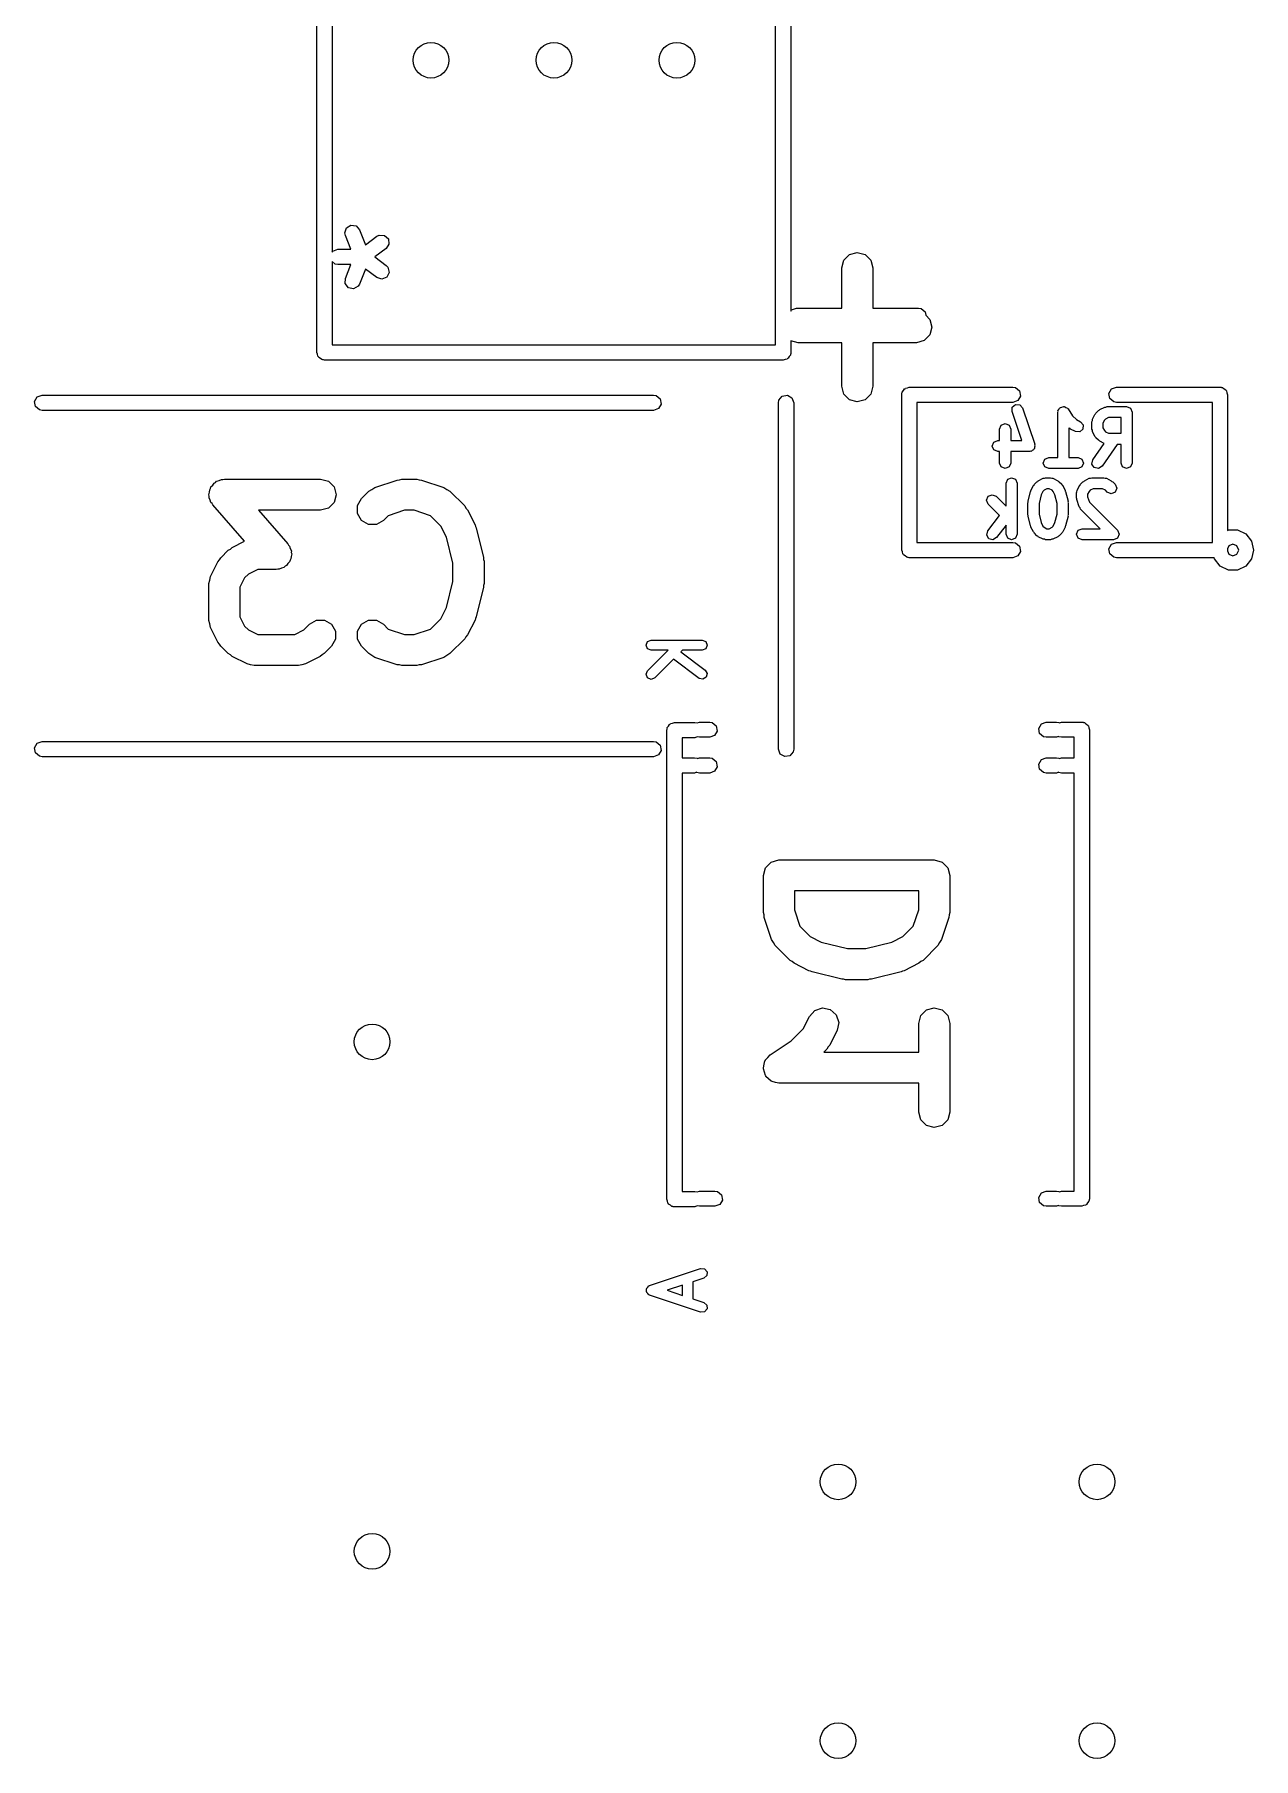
# Model space of a CAD drawing. Extents: x 0.14 to 1.46, y 0.13 to 1.48.
# Drawn here: x 0.54 to 1.01, y 0.133 to 0.799 of the extents above; entities that cross this region are included whole.
import ezdxf

# ---------------------------------------------------------------- set-up
doc = ezdxf.new("R2010")
doc.units = 0
doc.header["$MEASUREMENT"] = 0
doc.layers.add('BLACK', color=7, linetype='CONTINUOUS')

msp = doc.modelspace()

# ---------------------------------------------------------------- linework, layer by layer
at = {"layer": 'BLACK', "linetype": 'CONTINUOUS'}
for p, q in [((0.6487, 0.67634), (0.6487, 1.06217)), ((0.65461, 1.05921), (0.65461, 0.71505)), ((0.82587, 0.67929), (0.82587, 1.05921)), ((0.83177, 1.06217), (0.83177, 0.69236)), ((0.65945, 0.72253), (0.66008, 0.72445)), ((0.65966, 0.72153), (0.65945, 0.72253)), ((0.66178, 0.7162), (0.65966, 0.72153)), ((0.66008, 0.72445), (0.66179, 0.72552)), ((0.66179, 0.72552), (0.66379, 0.72523)), ((0.66379, 0.72523), (0.66514, 0.72372)), ((0.66514, 0.72372), (0.66746, 0.71793)), ((0.66746, 0.71793), (0.67187, 0.72124)), ((0.67187, 0.72124), (0.67279, 0.7217)), ((0.67279, 0.7217), (0.67481, 0.72159)), ((0.67481, 0.72159), (0.67628, 0.72021)), ((0.67628, 0.72021), (0.67652, 0.71821)), ((0.65461, 0.71505), (0.65487, 0.71551)), ((0.65487, 0.71551), (0.65677, 0.7162)), ((0.65677, 0.7162), (0.66178, 0.7162)), ((0.67542, 0.71651), (0.67107, 0.71325)), ((0.67107, 0.71325), (0.67542, 0.70999)), ((0.67652, 0.71821), (0.67542, 0.71651)), ((0.8522, 0.71198), (0.8544, 0.71418)), ((0.8544, 0.71418), (0.8574, 0.71498)), ((0.8574, 0.71498), (0.8604, 0.71418)), ((0.8604, 0.71418), (0.8626, 0.71198)), ((0.65576, 0.71048), (0.65461, 0.71145)), ((0.65461, 0.71145), (0.65461, 0.67929)), ((0.65677, 0.7103), (0.65576, 0.71048)), ((0.66178, 0.7103), (0.65677, 0.7103)), ((0.65966, 0.70497), (0.66178, 0.7103)), ((0.66746, 0.70858), (0.66514, 0.70278)), ((0.67187, 0.70527), (0.66746, 0.70858)), ((0.67542, 0.70999), (0.67612, 0.70924)), ((0.67658, 0.70727), (0.67566, 0.70547)), ((0.67612, 0.70924), (0.67658, 0.70727)), ((0.8514, 0.70898), (0.8522, 0.71198)), ((0.8514, 0.69345), (0.8514, 0.70898)), ((0.8626, 0.71198), (0.8634, 0.70898)), ((0.8634, 0.70898), (0.8634, 0.69345)), ((0.65959, 0.70296), (0.65966, 0.70497)), ((0.66084, 0.70137), (0.65959, 0.70296)), ((0.66282, 0.70096), (0.66084, 0.70137)), ((0.6646, 0.70191), (0.66282, 0.70096)), ((0.66514, 0.70278), (0.6646, 0.70191)), ((0.67381, 0.70468), (0.67187, 0.70527)), ((0.67566, 0.70547), (0.67381, 0.70468)), ((0.83177, 0.69236), (0.832, 0.69276)), ((0.832, 0.69276), (0.8339, 0.69345)), ((0.8339, 0.69345), (0.8514, 0.69345)), ((0.8634, 0.69345), (0.8811, 0.69345)), ((0.8811, 0.69345), (0.88211, 0.69327)), ((0.88211, 0.69327), (0.88366, 0.69198)), ((0.88366, 0.69198), (0.88388, 0.69069)), ((0.88388, 0.69069), (0.88545, 0.68912)), ((0.88545, 0.68912), (0.88626, 0.68612)), ((0.88626, 0.68612), (0.88545, 0.68312)), ((0.83454, 0.68012), (0.83177, 0.68087)), ((0.83177, 0.68087), (0.83177, 0.67634)), ((0.8514, 0.68012), (0.83454, 0.68012)), ((0.8514, 0.66327), (0.8514, 0.68012)), ((0.88026, 0.68012), (0.8634, 0.68012)), ((0.8634, 0.68012), (0.8634, 0.66327)), ((0.88326, 0.68093), (0.88026, 0.68012)), ((0.88545, 0.68312), (0.88326, 0.68093)), ((0.64896, 0.67562), (0.6487, 0.67634)), ((0.6491, 0.67486), (0.64896, 0.67562)), ((0.6493, 0.67469), (0.6491, 0.67486)), ((0.64939, 0.67444), (0.6493, 0.67469)), ((0.65006, 0.67406), (0.64939, 0.67444)), ((0.65064, 0.67356), (0.65006, 0.67406)), ((0.65103, 0.6735), (0.65064, 0.67356)), ((0.65114, 0.67343), (0.65103, 0.6735)), ((0.65127, 0.67345), (0.65114, 0.67343)), ((0.65165, 0.67339), (0.65127, 0.67345)), ((0.82882, 0.67339), (0.65165, 0.67339)), ((0.65461, 0.67929), (0.82587, 0.67929)), ((0.82954, 0.67365), (0.82882, 0.67339)), ((0.8303, 0.67378), (0.82954, 0.67365)), ((0.83047, 0.67399), (0.8303, 0.67378)), ((0.83072, 0.67408), (0.83047, 0.67399)), ((0.8311, 0.67474), (0.83072, 0.67408)), ((0.83159, 0.67533), (0.8311, 0.67474)), ((0.83166, 0.67571), (0.83159, 0.67533)), ((0.83173, 0.67583), (0.83166, 0.67571)), ((0.83177, 0.67634), (0.8317, 0.67596)), ((0.8317, 0.67596), (0.83173, 0.67583)), ((0.5406, 0.65916), (0.5425, 0.65985)), ((0.5425, 0.65985), (0.7787, 0.65985)), ((0.7787, 0.65985), (0.77971, 0.65967)), ((0.77971, 0.65967), (0.78126, 0.65838)), ((0.82713, 0.65791), (0.82842, 0.65946)), ((0.82842, 0.65946), (0.83041, 0.65981)), ((0.83041, 0.65981), (0.83216, 0.6588)), ((0.8522, 0.66027), (0.8514, 0.66327)), ((0.8544, 0.65807), (0.8522, 0.66027)), ((0.8626, 0.66027), (0.8604, 0.65807)), ((0.8634, 0.66327), (0.8626, 0.66027)), ((0.87455, 0.66), (0.87461, 0.66038)), ((0.87455, 0.6), (0.87455, 0.66)), ((0.87459, 0.66051), (0.87466, 0.66063)), ((0.87461, 0.66038), (0.87459, 0.66051)), ((0.87466, 0.66063), (0.87473, 0.66101)), ((0.87473, 0.66101), (0.87522, 0.6616)), ((0.87522, 0.6616), (0.8756, 0.66226)), ((0.8756, 0.66226), (0.87585, 0.66235)), ((0.87585, 0.66235), (0.87602, 0.66256)), ((0.87602, 0.66256), (0.87678, 0.66269)), ((0.87678, 0.66269), (0.8775, 0.66295)), ((0.8775, 0.66295), (0.9175, 0.66295)), ((0.9175, 0.66295), (0.91851, 0.66277)), ((0.91851, 0.66277), (0.92006, 0.66148)), ((0.92041, 0.65949), (0.9194, 0.65774)), ((0.92006, 0.66148), (0.92041, 0.65949)), ((0.95459, 0.66051), (0.9556, 0.66226)), ((0.95494, 0.65852), (0.95459, 0.66051)), ((0.9556, 0.66226), (0.9575, 0.66295)), ((0.9575, 0.66295), (0.9975, 0.66295)), ((0.9975, 0.66295), (0.99788, 0.66289)), ((0.99788, 0.66289), (0.99801, 0.66291)), ((0.99801, 0.66291), (0.99813, 0.66284)), ((0.99813, 0.66284), (0.99851, 0.66277)), ((0.99851, 0.66277), (0.9991, 0.66228)), ((0.9991, 0.66228), (0.99976, 0.6619)), ((0.99976, 0.6619), (0.99985, 0.66165)), ((0.99985, 0.66165), (1.00006, 0.66148)), ((1.00006, 0.66148), (1.00019, 0.66072)), ((1.00019, 0.66072), (1.00045, 0.66)), ((1.00045, 0.66), (1.00045, 0.60762)), ((0.53959, 0.65741), (0.5406, 0.65916)), ((0.53994, 0.65542), (0.53959, 0.65741)), ((0.54149, 0.65413), (0.53994, 0.65542)), ((0.5425, 0.65395), (0.54149, 0.65413)), ((0.7787, 0.65395), (0.5425, 0.65395)), ((0.7806, 0.65464), (0.7787, 0.65395)), ((0.78161, 0.65639), (0.7806, 0.65464)), ((0.78126, 0.65838), (0.78161, 0.65639)), ((0.82695, 0.6569), (0.82713, 0.65791)), ((0.82695, 0.5231), (0.82695, 0.6569)), ((0.83216, 0.6588), (0.83285, 0.6569)), ((0.83285, 0.6569), (0.83285, 0.5231)), ((0.8574, 0.65727), (0.8544, 0.65807)), ((0.8604, 0.65807), (0.8574, 0.65727)), ((0.9175, 0.65705), (0.88045, 0.65705)), ((0.88045, 0.65705), (0.88045, 0.60295)), ((0.91717, 0.65357), (0.91728, 0.65521)), ((0.92091, 0.64233), (0.91717, 0.65357)), ((0.91728, 0.65521), (0.91853, 0.65629)), ((0.9194, 0.65774), (0.9175, 0.65705)), ((0.91853, 0.65629), (0.92017, 0.65617)), ((0.92017, 0.65617), (0.92125, 0.65493)), ((0.92125, 0.65493), (0.92594, 0.64086)), ((0.93488, 0.65331), (0.93497, 0.65351)), ((0.93488, 0.63576), (0.93488, 0.65331)), ((0.93492, 0.65373), (0.93527, 0.65425)), ((0.93497, 0.65351), (0.93492, 0.65373)), ((0.93527, 0.65425), (0.93551, 0.65483)), ((0.93551, 0.65483), (0.93572, 0.65491)), ((0.93572, 0.65491), (0.93584, 0.6551)), ((0.93584, 0.6551), (0.93645, 0.65522)), ((0.93645, 0.65522), (0.93703, 0.65546)), ((0.93703, 0.65546), (0.93724, 0.65538)), ((0.93724, 0.65538), (0.93745, 0.65542)), ((0.93745, 0.65542), (0.93797, 0.65507)), ((0.93797, 0.65507), (0.93855, 0.65483)), ((0.93855, 0.65483), (0.93864, 0.65463)), ((0.93864, 0.65463), (0.93882, 0.6545)), ((0.93882, 0.6545), (0.94058, 0.65187)), ((0.94945, 0.65263), (0.94958, 0.65295)), ((0.94958, 0.65295), (0.95052, 0.65389)), ((0.95052, 0.65389), (0.95085, 0.65403)), ((0.95085, 0.65403), (0.95108, 0.65429)), ((0.95108, 0.65429), (0.95296, 0.65523)), ((0.95296, 0.65523), (0.95345, 0.65527)), ((0.95345, 0.65527), (0.95392, 0.65546)), ((0.95392, 0.65546), (0.96142, 0.65546)), ((0.95649, 0.65723), (0.95494, 0.65852)), ((0.9575, 0.65705), (0.95649, 0.65723)), ((0.99455, 0.65705), (0.9575, 0.65705)), ((0.96142, 0.65546), (0.96294, 0.65483)), ((0.96294, 0.65483), (0.96357, 0.65331)), ((0.96357, 0.65331), (0.96357, 0.63361)), ((0.99455, 0.60295), (0.99455, 0.65705)), ((0.91237, 0.64674), (0.913, 0.64826)), ((0.91237, 0.64233), (0.91237, 0.64674)), ((0.913, 0.64826), (0.91452, 0.64889)), ((0.91452, 0.64889), (0.91604, 0.64826)), ((0.91604, 0.64826), (0.91667, 0.64674)), ((0.91667, 0.64674), (0.91667, 0.64233)), ((0.93926, 0.6471), (0.93918, 0.64718)), ((0.93918, 0.64718), (0.93918, 0.63576)), ((0.93959, 0.64696), (0.93926, 0.6471)), ((0.93982, 0.6467), (0.93959, 0.64696)), ((0.9417, 0.64576), (0.93982, 0.6467)), ((0.94058, 0.65187), (0.94206, 0.65039)), ((0.94206, 0.65039), (0.94362, 0.6496)), ((0.94458, 0.64672), (0.94334, 0.64564)), ((0.94362, 0.6496), (0.9447, 0.64836)), ((0.9447, 0.64836), (0.94458, 0.64672)), ((0.94801, 0.64956), (0.94821, 0.65002)), ((0.94801, 0.64674), (0.94801, 0.64956)), ((0.94821, 0.64628), (0.94801, 0.64674)), ((0.94821, 0.65002), (0.94824, 0.65052)), ((0.94824, 0.64578), (0.94821, 0.64628)), ((0.94824, 0.65052), (0.94918, 0.6524)), ((0.94918, 0.6524), (0.94945, 0.65263)), ((0.95287, 0.65016), (0.95231, 0.64905)), ((0.95231, 0.64905), (0.95231, 0.64725)), ((0.95231, 0.64725), (0.95287, 0.64614)), ((0.95331, 0.6506), (0.95287, 0.65016)), ((0.95287, 0.64614), (0.95331, 0.6457)), ((0.95442, 0.65116), (0.95331, 0.6506)), ((0.95927, 0.65116), (0.95442, 0.65116)), ((0.95927, 0.64514), (0.95927, 0.65116)), ((0.90955, 0.64018), (0.91018, 0.6417)), ((0.91018, 0.63866), (0.90955, 0.64018)), ((0.91018, 0.6417), (0.9117, 0.64233)), ((0.9117, 0.64233), (0.91237, 0.64233)), ((0.91667, 0.64233), (0.92091, 0.64233)), ((0.92586, 0.63971), (0.92582, 0.63922)), ((0.92605, 0.64018), (0.92586, 0.63971)), ((0.92594, 0.64086), (0.92591, 0.6405)), ((0.92591, 0.6405), (0.92605, 0.64018)), ((0.94334, 0.64564), (0.9417, 0.64576)), ((0.94918, 0.64391), (0.94824, 0.64578)), ((0.9484, 0.63484), (0.95281, 0.64114)), ((0.94945, 0.64367), (0.94918, 0.64391)), ((0.94958, 0.64335), (0.94945, 0.64367)), ((0.95052, 0.64241), (0.94958, 0.64335)), ((0.95085, 0.64227), (0.95052, 0.64241)), ((0.95108, 0.64201), (0.95085, 0.64227)), ((0.95281, 0.64114), (0.95108, 0.64201)), ((0.95785, 0.64084), (0.95193, 0.63238)), ((0.95331, 0.6457), (0.95442, 0.64514)), ((0.95442, 0.64514), (0.95927, 0.64514)), ((0.95927, 0.64084), (0.95785, 0.64084)), ((0.95927, 0.63361), (0.95927, 0.64084)), ((0.9117, 0.63803), (0.91018, 0.63866)), ((0.91237, 0.63803), (0.9117, 0.63803)), ((0.91237, 0.63361), (0.91237, 0.63803)), ((0.913, 0.63209), (0.91237, 0.63361)), ((0.91667, 0.63361), (0.91604, 0.63209)), ((0.9239, 0.63803), (0.91667, 0.63803)), ((0.91667, 0.63803), (0.91667, 0.63361)), ((0.92422, 0.63816), (0.9239, 0.63803)), ((0.92458, 0.63814), (0.92422, 0.63816)), ((0.92496, 0.63846), (0.92458, 0.63814)), ((0.92542, 0.63866), (0.92496, 0.63846)), ((0.92555, 0.63898), (0.92542, 0.63866)), ((0.92582, 0.63922), (0.92555, 0.63898)), ((0.92925, 0.63361), (0.92988, 0.63513)), ((0.92988, 0.63209), (0.92925, 0.63361)), ((0.92988, 0.63513), (0.9314, 0.63576)), ((0.9314, 0.63576), (0.93488, 0.63576)), ((0.93918, 0.63576), (0.94266, 0.63576)), ((0.94266, 0.63576), (0.94418, 0.63513)), ((0.94418, 0.63513), (0.94481, 0.63361)), ((0.94481, 0.63361), (0.94418, 0.63209)), ((0.94805, 0.63324), (0.9484, 0.63484)), ((0.94893, 0.63185), (0.94805, 0.63324)), ((0.9599, 0.63209), (0.95927, 0.63361)), ((0.96357, 0.63361), (0.96294, 0.63209)), ((0.60901, 0.62588), (0.60954, 0.62614)), ((0.60954, 0.62614), (0.60996, 0.62656)), ((0.60996, 0.62656), (0.61091, 0.62682)), ((0.61091, 0.62682), (0.61179, 0.62725)), ((0.61179, 0.62725), (0.61238, 0.62721)), ((0.61238, 0.62721), (0.61296, 0.62737)), ((0.61296, 0.62737), (0.6501, 0.62737)), ((0.6501, 0.62737), (0.6531, 0.62656)), ((0.6531, 0.62656), (0.6553, 0.62437)), ((0.67106, 0.6242), (0.67963, 0.62706)), ((0.67963, 0.62706), (0.6806, 0.62712)), ((0.6806, 0.62712), (0.68153, 0.62737)), ((0.68153, 0.62737), (0.68724, 0.62737)), ((0.68724, 0.62737), (0.68818, 0.62712)), ((0.68818, 0.62712), (0.68914, 0.62706)), ((0.68914, 0.62706), (0.69771, 0.6242)), ((0.91452, 0.63146), (0.913, 0.63209)), ((0.91604, 0.63209), (0.91452, 0.63146)), ((0.91487, 0.62581), (0.9155, 0.62733)), ((0.9155, 0.62733), (0.91702, 0.62796)), ((0.91702, 0.62796), (0.91854, 0.62733)), ((0.91854, 0.62733), (0.91917, 0.62581)), ((0.92582, 0.62545), (0.92676, 0.62639)), ((0.92676, 0.62639), (0.92709, 0.62653)), ((0.92709, 0.62653), (0.92732, 0.62679)), ((0.92732, 0.62679), (0.92919, 0.62773)), ((0.92919, 0.62773), (0.92969, 0.62777)), ((0.92969, 0.62777), (0.93015, 0.62796)), ((0.9314, 0.63146), (0.92988, 0.63209)), ((0.93015, 0.62796), (0.93203, 0.62796)), ((0.93703, 0.63146), (0.9314, 0.63146)), ((0.93203, 0.62796), (0.93249, 0.62777)), ((0.93249, 0.62777), (0.93299, 0.62773)), ((0.93299, 0.62773), (0.93487, 0.62679)), ((0.93487, 0.62679), (0.9351, 0.62653)), ((0.9351, 0.62653), (0.93543, 0.62639)), ((0.93543, 0.62639), (0.93637, 0.62545)), ((0.94266, 0.63146), (0.93703, 0.63146)), ((0.94418, 0.63209), (0.94266, 0.63146)), ((0.94364, 0.62545), (0.94458, 0.62639)), ((0.94458, 0.62639), (0.94491, 0.62653)), ((0.94491, 0.62653), (0.94514, 0.62679)), ((0.94514, 0.62679), (0.94702, 0.62773)), ((0.94702, 0.62773), (0.94752, 0.62777)), ((0.94752, 0.62777), (0.94798, 0.62796)), ((0.94798, 0.62796), (0.95267, 0.62796)), ((0.95054, 0.63149), (0.94893, 0.63185)), ((0.95193, 0.63238), (0.95054, 0.63149)), ((0.95267, 0.62796), (0.95313, 0.62777)), ((0.95313, 0.62777), (0.95363, 0.62773)), ((0.95363, 0.62773), (0.95551, 0.62679)), ((0.95551, 0.62679), (0.95574, 0.62653)), ((0.95574, 0.62653), (0.95607, 0.62639)), ((0.95607, 0.62639), (0.957, 0.62545)), ((0.96142, 0.63146), (0.9599, 0.63209)), ((0.96294, 0.63209), (0.96142, 0.63146)), ((0.60696, 0.62137), (0.60721, 0.62232)), ((0.60711, 0.62079), (0.60696, 0.62137)), ((0.60707, 0.6202), (0.60711, 0.62079)), ((0.60751, 0.61932), (0.60707, 0.6202)), ((0.60721, 0.62232), (0.60728, 0.6233)), ((0.60728, 0.6233), (0.60761, 0.62379)), ((0.60761, 0.62379), (0.60776, 0.62437)), ((0.60776, 0.62437), (0.60846, 0.62506)), ((0.60846, 0.62506), (0.60901, 0.62588)), ((0.6553, 0.62437), (0.6561, 0.62137)), ((0.6561, 0.62137), (0.6553, 0.61837)), ((0.6643, 0.61721), (0.66586, 0.6199)), ((0.66586, 0.6199), (0.66871, 0.62275)), ((0.66871, 0.62275), (0.66991, 0.62344)), ((0.66991, 0.62344), (0.67106, 0.6242)), ((0.69771, 0.6242), (0.69886, 0.62344)), ((0.69886, 0.62344), (0.70006, 0.62275)), ((0.70006, 0.62275), (0.70577, 0.61704)), ((0.90737, 0.61924), (0.908, 0.62076)), ((0.908, 0.62076), (0.90952, 0.62139)), ((0.90952, 0.62139), (0.91104, 0.62076)), ((0.91104, 0.62076), (0.91487, 0.61693)), ((0.91487, 0.61693), (0.91487, 0.62581)), ((0.91917, 0.62581), (0.91917, 0.60611)), ((0.92338, 0.61883), (0.92432, 0.62258)), ((0.92432, 0.62258), (0.92446, 0.62278)), ((0.92446, 0.62278), (0.92448, 0.62302)), ((0.92448, 0.62302), (0.92542, 0.6249)), ((0.92542, 0.6249), (0.92568, 0.62513)), ((0.92568, 0.62513), (0.92582, 0.62545)), ((0.92843, 0.62131), (0.92761, 0.61804)), ((0.92911, 0.62266), (0.92843, 0.62131)), ((0.92955, 0.6231), (0.92911, 0.62266)), ((0.93066, 0.62366), (0.92955, 0.6231)), ((0.93152, 0.62366), (0.93066, 0.62366)), ((0.93263, 0.6231), (0.93152, 0.62366)), ((0.93308, 0.62266), (0.93263, 0.6231)), ((0.93375, 0.62131), (0.93308, 0.62266)), ((0.93457, 0.61804), (0.93375, 0.62131)), ((0.93637, 0.62545), (0.9365, 0.62513)), ((0.9365, 0.62513), (0.93677, 0.6249)), ((0.93677, 0.6249), (0.93771, 0.62302)), ((0.93771, 0.62302), (0.93772, 0.62278)), ((0.93772, 0.62278), (0.93787, 0.62258)), ((0.93787, 0.62258), (0.93881, 0.61883)), ((0.94208, 0.62206), (0.94227, 0.62252)), ((0.94208, 0.62018), (0.94208, 0.62206)), ((0.94221, 0.61985), (0.94208, 0.62018)), ((0.94219, 0.6195), (0.94221, 0.61985)), ((0.94312, 0.61669), (0.94219, 0.6195)), ((0.94227, 0.62252), (0.9423, 0.62302)), ((0.9423, 0.62302), (0.94324, 0.6249)), ((0.94324, 0.6249), (0.94351, 0.62513)), ((0.94351, 0.62513), (0.94364, 0.62545)), ((0.94693, 0.62266), (0.94638, 0.62155)), ((0.94638, 0.62155), (0.94638, 0.62053)), ((0.94638, 0.62053), (0.94704, 0.61853)), ((0.94738, 0.6231), (0.94693, 0.62266)), ((0.94849, 0.62366), (0.94738, 0.6231)), ((0.95216, 0.62366), (0.94849, 0.62366)), ((0.95327, 0.6231), (0.95216, 0.62366)), ((0.95396, 0.62241), (0.95327, 0.6231)), ((0.95548, 0.62178), (0.95396, 0.62241)), ((0.957, 0.62241), (0.95548, 0.62178)), ((0.957, 0.62545), (0.95763, 0.62393)), ((0.95763, 0.62393), (0.957, 0.62241)), ((0.60776, 0.61837), (0.60751, 0.61932)), ((0.60818, 0.61795), (0.60776, 0.61837)), ((0.60844, 0.61742), (0.60818, 0.61795)), ((0.62072, 0.60338), (0.60844, 0.61742)), ((0.6501, 0.61537), (0.62618, 0.61537)), ((0.62618, 0.61537), (0.63747, 0.60246)), ((0.6531, 0.61617), (0.6501, 0.61537)), ((0.6553, 0.61837), (0.6531, 0.61617)), ((0.6643, 0.6141), (0.6643, 0.61721)), ((0.66586, 0.61141), (0.6643, 0.6141)), ((0.6762, 0.61327), (0.67434, 0.61141)), ((0.6825, 0.61537), (0.6762, 0.61327)), ((0.68627, 0.61537), (0.6825, 0.61537)), ((0.69257, 0.61327), (0.68627, 0.61537)), ((0.6966, 0.60924), (0.69257, 0.61327)), ((0.70577, 0.61704), (0.70625, 0.6162)), ((0.70625, 0.6162), (0.7069, 0.61548)), ((0.7069, 0.61548), (0.70975, 0.60976)), ((0.908, 0.61772), (0.90737, 0.61924)), ((0.9078, 0.6074), (0.91231, 0.61341)), ((0.91231, 0.61341), (0.908, 0.61772)), ((0.92331, 0.61831), (0.92342, 0.61856)), ((0.92331, 0.61361), (0.92331, 0.61831)), ((0.92342, 0.61336), (0.92331, 0.61361)), ((0.92342, 0.61856), (0.92338, 0.61883)), ((0.92338, 0.61309), (0.92342, 0.61336)), ((0.92432, 0.60934), (0.92338, 0.61309)), ((0.92761, 0.61804), (0.92761, 0.61388)), ((0.92761, 0.61388), (0.92843, 0.61061)), ((0.93375, 0.61061), (0.93457, 0.61388)), ((0.93457, 0.61388), (0.93457, 0.61804)), ((0.93881, 0.61309), (0.93787, 0.60934)), ((0.93881, 0.61883), (0.93877, 0.61856)), ((0.93877, 0.61856), (0.93887, 0.61831)), ((0.93887, 0.61361), (0.93877, 0.61336)), ((0.93877, 0.61336), (0.93881, 0.61309)), ((0.93887, 0.61831), (0.93887, 0.61361)), ((0.94345, 0.61631), (0.94312, 0.61669)), ((0.94364, 0.61585), (0.94345, 0.61631)), ((0.95123, 0.60826), (0.94364, 0.61585)), ((0.94704, 0.61853), (0.95794, 0.60763)), ((0.66855, 0.60986), (0.66586, 0.61141)), ((0.67165, 0.60986), (0.66855, 0.60986)), ((0.67434, 0.61141), (0.67165, 0.60986)), ((0.69872, 0.60499), (0.6966, 0.60924)), ((0.70975, 0.60976), (0.70988, 0.60912)), ((0.70988, 0.60912), (0.71021, 0.60854)), ((0.71021, 0.60854), (0.71306, 0.59711)), ((0.90739, 0.60581), (0.9078, 0.6074)), ((0.91487, 0.60967), (0.91124, 0.60482)), ((0.91487, 0.60611), (0.91487, 0.60967)), ((0.92446, 0.60914), (0.92432, 0.60934)), ((0.92448, 0.6089), (0.92446, 0.60914)), ((0.92542, 0.60702), (0.92448, 0.6089)), ((0.92568, 0.60679), (0.92542, 0.60702)), ((0.92582, 0.60647), (0.92568, 0.60679)), ((0.92676, 0.60553), (0.92582, 0.60647)), ((0.92843, 0.61061), (0.92911, 0.60926)), ((0.92911, 0.60926), (0.92955, 0.60882)), ((0.92955, 0.60882), (0.93066, 0.60826)), ((0.93066, 0.60826), (0.93152, 0.60826)), ((0.93152, 0.60826), (0.93263, 0.60882)), ((0.93263, 0.60882), (0.93308, 0.60926)), ((0.93308, 0.60926), (0.93375, 0.61061)), ((0.93637, 0.60647), (0.93543, 0.60553)), ((0.9365, 0.60679), (0.93637, 0.60647)), ((0.93677, 0.60702), (0.9365, 0.60679)), ((0.93771, 0.6089), (0.93677, 0.60702)), ((0.93772, 0.60914), (0.93771, 0.6089)), ((0.93787, 0.60934), (0.93772, 0.60914)), ((0.94208, 0.60611), (0.94271, 0.60763)), ((0.94271, 0.60763), (0.94423, 0.60826)), ((0.94423, 0.60826), (0.95123, 0.60826)), ((0.95794, 0.60763), (0.95857, 0.60611)), ((1.00045, 0.60762), (1.00073, 0.60775)), ((1.00073, 0.60775), (1.00427, 0.60775)), ((1.00427, 0.60775), (1.00746, 0.60622)), ((1.00746, 0.60622), (1.00967, 0.60345)), ((0.61157, 0.59704), (0.61443, 0.5999)), ((0.61443, 0.5999), (0.61527, 0.60038)), ((0.61527, 0.60038), (0.61599, 0.60102)), ((0.61599, 0.60102), (0.62072, 0.60338)), ((0.63747, 0.60246), (0.63773, 0.60193)), ((0.63773, 0.60193), (0.63815, 0.60151)), ((0.63815, 0.60151), (0.63841, 0.60056)), ((0.63841, 0.60056), (0.63884, 0.59967)), ((0.63884, 0.59967), (0.6388, 0.59908)), ((0.70124, 0.59491), (0.69872, 0.60499)), ((0.87481, 0.59928), (0.87455, 0.6)), ((0.88045, 0.60295), (0.9175, 0.60295)), ((0.90823, 0.60439), (0.90739, 0.60581)), ((0.90982, 0.60398), (0.90823, 0.60439)), ((0.91124, 0.60482), (0.90982, 0.60398)), ((0.9155, 0.60459), (0.91487, 0.60611)), ((0.91702, 0.60396), (0.9155, 0.60459)), ((0.91854, 0.60459), (0.91702, 0.60396)), ((0.9175, 0.60295), (0.91851, 0.60277)), ((0.91851, 0.60277), (0.92006, 0.60148)), ((0.91917, 0.60611), (0.91854, 0.60459)), ((0.92041, 0.59949), (0.9194, 0.59774)), ((0.92006, 0.60148), (0.92041, 0.59949)), ((0.92709, 0.60539), (0.92676, 0.60553)), ((0.92732, 0.60513), (0.92709, 0.60539)), ((0.92919, 0.60419), (0.92732, 0.60513)), ((0.92969, 0.60415), (0.92919, 0.60419)), ((0.93015, 0.60396), (0.92969, 0.60415)), ((0.93203, 0.60396), (0.93015, 0.60396)), ((0.93249, 0.60415), (0.93203, 0.60396)), ((0.93299, 0.60419), (0.93249, 0.60415)), ((0.93487, 0.60513), (0.93299, 0.60419)), ((0.9351, 0.60539), (0.93487, 0.60513)), ((0.93543, 0.60553), (0.9351, 0.60539)), ((0.94271, 0.60459), (0.94208, 0.60611)), ((0.94423, 0.60396), (0.94271, 0.60459)), ((0.95642, 0.60396), (0.94423, 0.60396)), ((0.95459, 0.60051), (0.9556, 0.60226)), ((0.95494, 0.59852), (0.95459, 0.60051)), ((0.9556, 0.60226), (0.9575, 0.60295)), ((0.95794, 0.60459), (0.95642, 0.60396)), ((0.9575, 0.60295), (0.99455, 0.60295)), ((0.95857, 0.60611), (0.95794, 0.60459)), ((1.00045, 0.6), (1.0004, 0.59971)), ((1.0004, 0.59971), (1.00093, 0.59843)), ((1.00093, 0.60157), (1.00045, 0.60041)), ((1.00045, 0.60041), (1.00045, 0.6)), ((1.0025, 0.60222), (1.00093, 0.60157)), ((1.00407, 0.60157), (1.0025, 0.60222)), ((1.00472, 0.6), (1.00407, 0.60157)), ((1.00407, 0.59843), (1.00472, 0.6)), ((1.00967, 0.60345), (1.01045, 0.6)), ((1.01045, 0.6), (1.00967, 0.59655)), ((0.60759, 0.58976), (0.61045, 0.59548)), ((0.61045, 0.59548), (0.61109, 0.5962)), ((0.61109, 0.5962), (0.61157, 0.59704)), ((0.63501, 0.59306), (0.63412, 0.59262)), ((0.63596, 0.59331), (0.63501, 0.59306)), ((0.63638, 0.59373), (0.63596, 0.59331)), ((0.63691, 0.59399), (0.63638, 0.59373)), ((0.63746, 0.59481), (0.63691, 0.59399)), ((0.63815, 0.59551), (0.63746, 0.59481)), ((0.63831, 0.59608), (0.63815, 0.59551)), ((0.63864, 0.59657), (0.63831, 0.59608)), ((0.6387, 0.59756), (0.63864, 0.59657)), ((0.63896, 0.59851), (0.6387, 0.59756)), ((0.6388, 0.59908), (0.63896, 0.59851)), ((0.70124, 0.58782), (0.70124, 0.59491)), ((0.71306, 0.59711), (0.71305, 0.59637)), ((0.71305, 0.59637), (0.71324, 0.59565)), ((0.71324, 0.59565), (0.71324, 0.58708)), ((0.87494, 0.59852), (0.87481, 0.59928)), ((0.87515, 0.59835), (0.87494, 0.59852)), ((0.87524, 0.5981), (0.87515, 0.59835)), ((0.8759, 0.59772), (0.87524, 0.5981)), ((0.87649, 0.59723), (0.8759, 0.59772)), ((0.87687, 0.59716), (0.87649, 0.59723)), ((0.87699, 0.59709), (0.87687, 0.59716)), ((0.87712, 0.59711), (0.87699, 0.59709)), ((0.8775, 0.59705), (0.87712, 0.59711)), ((0.9175, 0.59705), (0.8775, 0.59705)), ((0.9194, 0.59774), (0.9175, 0.59705)), ((0.95649, 0.59723), (0.95494, 0.59852)), ((0.9575, 0.59705), (0.95649, 0.59723)), ((0.99522, 0.59705), (0.9575, 0.59705)), ((0.99533, 0.59655), (0.99522, 0.59705)), ((0.99754, 0.59378), (0.99533, 0.59655)), ((1.00073, 0.59225), (0.99754, 0.59378)), ((1.00093, 0.59843), (1.0025, 0.59778)), ((1.0025, 0.59778), (1.00407, 0.59843)), ((1.00746, 0.59378), (1.00427, 0.59225)), ((1.00967, 0.59655), (1.00746, 0.59378)), ((0.60696, 0.58708), (0.60731, 0.58841)), ((0.60696, 0.5728), (0.60696, 0.58708)), ((0.60731, 0.58841), (0.60759, 0.58976)), ((0.62075, 0.58924), (0.61896, 0.58566)), ((0.62223, 0.59072), (0.62075, 0.58924)), ((0.6258, 0.59251), (0.62223, 0.59072)), ((0.63296, 0.59251), (0.6258, 0.59251)), ((0.63353, 0.59266), (0.63296, 0.59251)), ((0.63412, 0.59262), (0.63353, 0.59266)), ((0.69872, 0.57775), (0.70124, 0.58782)), ((0.71324, 0.58708), (0.71305, 0.58637)), ((0.71305, 0.58637), (0.71306, 0.58563)), ((1.00427, 0.59225), (1.00073, 0.59225)), ((0.61896, 0.58566), (0.61896, 0.57421)), ((0.71306, 0.58563), (0.71021, 0.5742)), ((0.61896, 0.57421), (0.62075, 0.57064)), ((0.64586, 0.57132), (0.64855, 0.57288)), ((0.64855, 0.57288), (0.65165, 0.57288)), ((0.65165, 0.57288), (0.65434, 0.57132)), ((0.66586, 0.57132), (0.66855, 0.57288)), ((0.66855, 0.57288), (0.67165, 0.57288)), ((0.67165, 0.57288), (0.67434, 0.57132)), ((0.69257, 0.56947), (0.6966, 0.57349)), ((0.6966, 0.57349), (0.69872, 0.57775)), ((0.70975, 0.57297), (0.7069, 0.56725)), ((0.70988, 0.57362), (0.70975, 0.57297)), ((0.71021, 0.5742), (0.70988, 0.57362)), ((0.60731, 0.57146), (0.60696, 0.5728)), ((0.60759, 0.57011), (0.60731, 0.57146)), ((0.61045, 0.5644), (0.60759, 0.57011)), ((0.62075, 0.57064), (0.62223, 0.56916)), ((0.62223, 0.56916), (0.6258, 0.56737)), ((0.6258, 0.56737), (0.64011, 0.56737)), ((0.64011, 0.56737), (0.64369, 0.56916)), ((0.64369, 0.56916), (0.64586, 0.57132)), ((0.65434, 0.57132), (0.6559, 0.56863)), ((0.6559, 0.56863), (0.6559, 0.56553)), ((0.6643, 0.56863), (0.66586, 0.57132)), ((0.6643, 0.56553), (0.6643, 0.56863)), ((0.67434, 0.57132), (0.6762, 0.56947)), ((0.6762, 0.56947), (0.6825, 0.56737)), ((0.6825, 0.56737), (0.68627, 0.56737)), ((0.68627, 0.56737), (0.69257, 0.56947)), ((0.70625, 0.56653), (0.70577, 0.5657)), ((0.7069, 0.56725), (0.70625, 0.56653)), ((0.61109, 0.56368), (0.61045, 0.5644)), ((0.61157, 0.56284), (0.61109, 0.56368)), ((0.61443, 0.55998), (0.61157, 0.56284)), ((0.61527, 0.5595), (0.61443, 0.55998)), ((0.65149, 0.55998), (0.65065, 0.5595)), ((0.65434, 0.56284), (0.65149, 0.55998)), ((0.6559, 0.56553), (0.65434, 0.56284)), ((0.66586, 0.56284), (0.6643, 0.56553)), ((0.66871, 0.55998), (0.66586, 0.56284)), ((0.66991, 0.55929), (0.66871, 0.55998)), ((0.70006, 0.55998), (0.69886, 0.55929)), ((0.70577, 0.5657), (0.70006, 0.55998)), ((0.77586, 0.56326), (0.77643, 0.56464)), ((0.77643, 0.56188), (0.77586, 0.56326)), ((0.77643, 0.56464), (0.77781, 0.56521)), ((0.77781, 0.56131), (0.77643, 0.56188)), ((0.77643, 0.55338), (0.78436, 0.56131)), ((0.77781, 0.56521), (0.79751, 0.56521)), ((0.78436, 0.56131), (0.77781, 0.56131)), ((0.78988, 0.56131), (0.78922, 0.56066)), ((0.78922, 0.56066), (0.79868, 0.55356)), ((0.79751, 0.56131), (0.78988, 0.56131)), ((0.79751, 0.56521), (0.79889, 0.56464)), ((0.79889, 0.56188), (0.79751, 0.56131)), ((0.79889, 0.56464), (0.79946, 0.56326)), ((0.79946, 0.56326), (0.79889, 0.56188)), ((0.61599, 0.55886), (0.61527, 0.5595)), ((0.6217, 0.556), (0.61599, 0.55886)), ((0.62305, 0.55572), (0.6217, 0.556)), ((0.62439, 0.55537), (0.62305, 0.55572)), ((0.64153, 0.55537), (0.62439, 0.55537)), ((0.64286, 0.55572), (0.64153, 0.55537)), ((0.64421, 0.556), (0.64286, 0.55572)), ((0.64993, 0.55886), (0.64421, 0.556)), ((0.65065, 0.5595), (0.64993, 0.55886)), ((0.67106, 0.55853), (0.66991, 0.55929)), ((0.67963, 0.55567), (0.67106, 0.55853)), ((0.6806, 0.55562), (0.67963, 0.55567)), ((0.68153, 0.55537), (0.6806, 0.55562)), ((0.68724, 0.55537), (0.68153, 0.55537)), ((0.68818, 0.55562), (0.68724, 0.55537)), ((0.68914, 0.55567), (0.68818, 0.55562)), ((0.69771, 0.55853), (0.68914, 0.55567)), ((0.69886, 0.55929), (0.69771, 0.55853)), ((0.77586, 0.552), (0.77643, 0.55338)), ((0.78644, 0.55787), (0.77919, 0.55062)), ((0.79634, 0.55044), (0.78644, 0.55787)), ((0.79868, 0.55356), (0.79944, 0.55228)), ((0.77643, 0.55062), (0.77586, 0.552)), ((0.77781, 0.55005), (0.77643, 0.55062)), ((0.77919, 0.55062), (0.77781, 0.55005)), ((0.79779, 0.55007), (0.79634, 0.55044)), ((0.79907, 0.55083), (0.79779, 0.55007)), ((0.79944, 0.55228), (0.79907, 0.55083)), ((0.78515, 0.53275), (0.78532, 0.53296)), ((0.78532, 0.53296), (0.78608, 0.53309)), ((0.78608, 0.53309), (0.7868, 0.53335)), ((0.7868, 0.53335), (0.7946, 0.53335)), ((0.7946, 0.53335), (0.79551, 0.53319)), ((0.79551, 0.53319), (0.7965, 0.53355)), ((0.7965, 0.53355), (0.8004, 0.53355)), ((0.8004, 0.53355), (0.80141, 0.53337)), ((0.80141, 0.53337), (0.80296, 0.53208)), ((0.9285, 0.53286), (0.9304, 0.53355)), ((0.9304, 0.53355), (0.9343, 0.53355)), ((0.9343, 0.53355), (0.93531, 0.53337)), ((0.93531, 0.53337), (0.93546, 0.53325)), ((0.93546, 0.53325), (0.9363, 0.53355)), ((0.9363, 0.53355), (0.9441, 0.53355)), ((0.9441, 0.53355), (0.94448, 0.53349)), ((0.94448, 0.53349), (0.94461, 0.53351)), ((0.94461, 0.53351), (0.94473, 0.53344)), ((0.94473, 0.53344), (0.94511, 0.53337)), ((0.94511, 0.53337), (0.9457, 0.53288)), ((0.9457, 0.53288), (0.94636, 0.5325)), ((0.78385, 0.5304), (0.78391, 0.53078)), ((0.78385, 0.51741), (0.78385, 0.5304)), ((0.78389, 0.53091), (0.78396, 0.53103)), ((0.78391, 0.53078), (0.78389, 0.53091)), ((0.78396, 0.53103), (0.78403, 0.53141)), ((0.78403, 0.53141), (0.78452, 0.532)), ((0.78452, 0.532), (0.7849, 0.53266)), ((0.7849, 0.53266), (0.78515, 0.53275)), ((0.7946, 0.52745), (0.78975, 0.52745)), ((0.78975, 0.52745), (0.78975, 0.51975)), ((0.79559, 0.52781), (0.7946, 0.52745)), ((0.7965, 0.52765), (0.79559, 0.52781)), ((0.8004, 0.52765), (0.7965, 0.52765)), ((0.8023, 0.52834), (0.8004, 0.52765)), ((0.80331, 0.53009), (0.8023, 0.52834)), ((0.80296, 0.53208), (0.80331, 0.53009)), ((0.92749, 0.53111), (0.9285, 0.53286)), ((0.92784, 0.52912), (0.92749, 0.53111)), ((0.92939, 0.52783), (0.92784, 0.52912)), ((0.9304, 0.52765), (0.92939, 0.52783)), ((0.9343, 0.52765), (0.9304, 0.52765)), ((0.93514, 0.52795), (0.9343, 0.52765)), ((0.93529, 0.52783), (0.93514, 0.52795)), ((0.9363, 0.52765), (0.93529, 0.52783)), ((0.94115, 0.52765), (0.9363, 0.52765)), ((0.94115, 0.51975), (0.94115, 0.52765)), ((0.94636, 0.5325), (0.94645, 0.53225)), ((0.94645, 0.53225), (0.94666, 0.53208)), ((0.94666, 0.53208), (0.94679, 0.53132)), ((0.94679, 0.53132), (0.94705, 0.5306)), ((0.94705, 0.5306), (0.94705, 0.3494)), ((0.53959, 0.52361), (0.5406, 0.52536)), ((0.53994, 0.52162), (0.53959, 0.52361)), ((0.54149, 0.52033), (0.53994, 0.52162)), ((0.5406, 0.52536), (0.5425, 0.52605)), ((0.5425, 0.52015), (0.54149, 0.52033)), ((0.5425, 0.52605), (0.7787, 0.52605)), ((0.7787, 0.52015), (0.5425, 0.52015)), ((0.7787, 0.52605), (0.77971, 0.52587)), ((0.7806, 0.52084), (0.7787, 0.52015)), ((0.77971, 0.52587), (0.78126, 0.52458)), ((0.78161, 0.52259), (0.7806, 0.52084)), ((0.78126, 0.52458), (0.78161, 0.52259)), ((0.78975, 0.51975), (0.7945, 0.51975)), ((0.7945, 0.51975), (0.79551, 0.51957)), ((0.79551, 0.51957), (0.79566, 0.51945)), ((0.79566, 0.51945), (0.7965, 0.51975)), ((0.7965, 0.51975), (0.8004, 0.51975)), ((0.8004, 0.51975), (0.80141, 0.51957)), ((0.80141, 0.51957), (0.80296, 0.51828)), ((0.82764, 0.5212), (0.82695, 0.5231)), ((0.82939, 0.52019), (0.82764, 0.5212)), ((0.83138, 0.52054), (0.82939, 0.52019)), ((0.83267, 0.52209), (0.83138, 0.52054)), ((0.83285, 0.5231), (0.83267, 0.52209)), ((0.9285, 0.51906), (0.9304, 0.51975)), ((0.9304, 0.51975), (0.9343, 0.51975)), ((0.9343, 0.51975), (0.93531, 0.51957)), ((0.93531, 0.51957), (0.93546, 0.51945)), ((0.93546, 0.51945), (0.9363, 0.51975)), ((0.9363, 0.51975), (0.94115, 0.51975)), ((0.78379, 0.51731), (0.78385, 0.51741)), ((0.78385, 0.517), (0.78379, 0.51731)), ((0.78385, 0.3492), (0.78385, 0.517)), ((0.7945, 0.51385), (0.78975, 0.51385)), ((0.78975, 0.51385), (0.78975, 0.35215)), ((0.79534, 0.51415), (0.7945, 0.51385)), ((0.79549, 0.51403), (0.79534, 0.51415)), ((0.7965, 0.51385), (0.79549, 0.51403)), ((0.8004, 0.51385), (0.7965, 0.51385)), ((0.8023, 0.51454), (0.8004, 0.51385)), ((0.80331, 0.51629), (0.8023, 0.51454)), ((0.80296, 0.51828), (0.80331, 0.51629)), ((0.92749, 0.51731), (0.9285, 0.51906)), ((0.92784, 0.51532), (0.92749, 0.51731)), ((0.92939, 0.51403), (0.92784, 0.51532)), ((0.9304, 0.51385), (0.92939, 0.51403)), ((0.9343, 0.51385), (0.9304, 0.51385)), ((0.93514, 0.51415), (0.9343, 0.51385)), ((0.93529, 0.51403), (0.93514, 0.51415)), ((0.9363, 0.51385), (0.93529, 0.51403)), ((0.94115, 0.51385), (0.9363, 0.51385)), ((0.94115, 0.35235), (0.94115, 0.51385)), ((0.82413, 0.47948), (0.82713, 0.48029)), ((0.82713, 0.48029), (0.88713, 0.48029)), ((0.88713, 0.48029), (0.89013, 0.47948)), ((0.82113, 0.47429), (0.82194, 0.47729)), ((0.82113, 0.46), (0.82113, 0.47429)), ((0.82194, 0.47729), (0.82413, 0.47948)), ((0.89013, 0.47948), (0.89233, 0.47729)), ((0.89233, 0.47729), (0.89313, 0.47429)), ((0.89313, 0.47429), (0.89313, 0.46)), ((0.88113, 0.46829), (0.83313, 0.46829)), ((0.83313, 0.46829), (0.83313, 0.46097)), ((0.88113, 0.46097), (0.88113, 0.46829)), ((0.82138, 0.45907), (0.82113, 0.46)), ((0.83313, 0.46097), (0.83523, 0.45467)), ((0.87903, 0.45467), (0.88113, 0.46097)), ((0.89313, 0.46), (0.89288, 0.45907)), ((0.82144, 0.4581), (0.82138, 0.45907)), ((0.8243, 0.44953), (0.82144, 0.4581)), ((0.83523, 0.45467), (0.83926, 0.45065)), ((0.87501, 0.45065), (0.87903, 0.45467)), ((0.89283, 0.4581), (0.88997, 0.44953)), ((0.89288, 0.45907), (0.89283, 0.4581)), ((0.82506, 0.44838), (0.8243, 0.44953)), ((0.82575, 0.44719), (0.82506, 0.44838)), ((0.83146, 0.44147), (0.82575, 0.44719)), ((0.83926, 0.45065), (0.84351, 0.44852)), ((0.84351, 0.44852), (0.85359, 0.446)), ((0.86068, 0.446), (0.87075, 0.44852)), ((0.87075, 0.44852), (0.87501, 0.45065)), ((0.88852, 0.44719), (0.8828, 0.44147)), ((0.88921, 0.44838), (0.88852, 0.44719)), ((0.88997, 0.44953), (0.88921, 0.44838)), ((0.8323, 0.44099), (0.83146, 0.44147)), ((0.83302, 0.44035), (0.8323, 0.44099)), ((0.83874, 0.43749), (0.83302, 0.44035)), ((0.85359, 0.446), (0.86068, 0.446)), ((0.88124, 0.44035), (0.87553, 0.43749)), ((0.88197, 0.44099), (0.88124, 0.44035)), ((0.8828, 0.44147), (0.88197, 0.44099)), ((0.83938, 0.43736), (0.83874, 0.43749)), ((0.83996, 0.43704), (0.83938, 0.43736)), ((0.85139, 0.43418), (0.83996, 0.43704)), ((0.85213, 0.43419), (0.85139, 0.43418)), ((0.85285, 0.434), (0.85213, 0.43419)), ((0.86142, 0.434), (0.85285, 0.434)), ((0.86213, 0.43419), (0.86142, 0.434)), ((0.86287, 0.43418), (0.86213, 0.43419)), ((0.8743, 0.43704), (0.86287, 0.43418)), ((0.87488, 0.43736), (0.8743, 0.43704)), ((0.87553, 0.43749), (0.87488, 0.43736)), ((0.83649, 0.41498), (0.83891, 0.41983)), ((0.83891, 0.41983), (0.84097, 0.42215)), ((0.84097, 0.42215), (0.84392, 0.42313)), ((0.84392, 0.42313), (0.84696, 0.42251)), ((0.84696, 0.42251), (0.84928, 0.42045)), ((0.84928, 0.42045), (0.85027, 0.4175)), ((0.88113, 0.41714), (0.88194, 0.42014)), ((0.88194, 0.42014), (0.88413, 0.42234)), ((0.88413, 0.42234), (0.88713, 0.42314)), ((0.88713, 0.42314), (0.89013, 0.42234)), ((0.89013, 0.42234), (0.89233, 0.42014)), ((0.89233, 0.42014), (0.89313, 0.41714)), ((0.83188, 0.41038), (0.83649, 0.41498)), ((0.84964, 0.41446), (0.84679, 0.40875)), ((0.85027, 0.4175), (0.84964, 0.41446)), ((0.88113, 0.406), (0.88113, 0.41714)), ((0.89313, 0.41714), (0.89313, 0.38286)), ((0.8238, 0.40499), (0.83188, 0.41038)), ((0.84566, 0.40719), (0.84448, 0.406)), ((0.84614, 0.40802), (0.84566, 0.40719)), ((0.84679, 0.40875), (0.84614, 0.40802)), ((0.82113, 0.4), (0.82149, 0.40132)), ((0.82118, 0.39981), (0.82113, 0.4)), ((0.82115, 0.39961), (0.82118, 0.39981)), ((0.82149, 0.40132), (0.82175, 0.40266)), ((0.82175, 0.40266), (0.82189, 0.40281)), ((0.82189, 0.40281), (0.82194, 0.403)), ((0.82194, 0.403), (0.8229, 0.40397)), ((0.8229, 0.40397), (0.8238, 0.40499)), ((0.84448, 0.406), (0.88113, 0.406)), ((0.82158, 0.39832), (0.82115, 0.39961)), ((0.82194, 0.397), (0.82158, 0.39832)), ((0.82208, 0.39686), (0.82194, 0.397)), ((0.82214, 0.39667), (0.82208, 0.39686)), ((0.82317, 0.39577), (0.82214, 0.39667)), ((0.82413, 0.3948), (0.82317, 0.39577)), ((0.82432, 0.39475), (0.82413, 0.3948)), ((0.82447, 0.39462), (0.82432, 0.39475)), ((0.82581, 0.39435), (0.82447, 0.39462)), ((0.82713, 0.394), (0.82581, 0.39435)), ((0.88113, 0.394), (0.82713, 0.394)), ((0.88113, 0.38286), (0.88113, 0.394)), ((0.88194, 0.37986), (0.88113, 0.38286)), ((0.88413, 0.37766), (0.88194, 0.37986)), ((0.89233, 0.37986), (0.89013, 0.37766)), ((0.89313, 0.38286), (0.89233, 0.37986)), ((0.88713, 0.37686), (0.88413, 0.37766)), ((0.89013, 0.37766), (0.88713, 0.37686)), ((0.78411, 0.34848), (0.78385, 0.3492)), ((0.78424, 0.34772), (0.78411, 0.34848)), ((0.78445, 0.34755), (0.78424, 0.34772)), ((0.78454, 0.3473), (0.78445, 0.34755)), ((0.7852, 0.34692), (0.78454, 0.3473)), ((0.78579, 0.34643), (0.7852, 0.34692)), ((0.78617, 0.34636), (0.78579, 0.34643)), ((0.78975, 0.35215), (0.7946, 0.35215)), ((0.7946, 0.35215), (0.79551, 0.35199)), ((0.79559, 0.34661), (0.7946, 0.34625)), ((0.79551, 0.35199), (0.7965, 0.35235)), ((0.7965, 0.34645), (0.79559, 0.34661)), ((0.7965, 0.35235), (0.8024, 0.35235)), ((0.8024, 0.34645), (0.7965, 0.34645)), ((0.8024, 0.35235), (0.80341, 0.35217)), ((0.8043, 0.34714), (0.8024, 0.34645)), ((0.80341, 0.35217), (0.80496, 0.35088)), ((0.80531, 0.34889), (0.8043, 0.34714)), ((0.80496, 0.35088), (0.80531, 0.34889)), ((0.92749, 0.34991), (0.9285, 0.35166)), ((0.92784, 0.34792), (0.92749, 0.34991)), ((0.92939, 0.34663), (0.92784, 0.34792)), ((0.9285, 0.35166), (0.9304, 0.35235)), ((0.9304, 0.34645), (0.92939, 0.34663)), ((0.9304, 0.35235), (0.9343, 0.35235)), ((0.9343, 0.34645), (0.9304, 0.34645)), ((0.9343, 0.35235), (0.93531, 0.35217)), ((0.93514, 0.34675), (0.9343, 0.34645)), ((0.93529, 0.34663), (0.93514, 0.34675)), ((0.9363, 0.34645), (0.93529, 0.34663)), ((0.93531, 0.35217), (0.93546, 0.35205)), ((0.93546, 0.35205), (0.9363, 0.35235)), ((0.9363, 0.35235), (0.94115, 0.35235)), ((0.9441, 0.34645), (0.9363, 0.34645)), ((0.94482, 0.34671), (0.9441, 0.34645)), ((0.94558, 0.34684), (0.94482, 0.34671)), ((0.94575, 0.34705), (0.94558, 0.34684)), ((0.946, 0.34714), (0.94575, 0.34705)), ((0.94638, 0.3478), (0.946, 0.34714)), ((0.94687, 0.34839), (0.94638, 0.3478)), ((0.94694, 0.34877), (0.94687, 0.34839)), ((0.94701, 0.34889), (0.94694, 0.34877)), ((0.94705, 0.3494), (0.94699, 0.34902)), ((0.94699, 0.34902), (0.94701, 0.34889)), ((0.78629, 0.34629), (0.78617, 0.34636)), ((0.78642, 0.34631), (0.78629, 0.34629)), ((0.7868, 0.34625), (0.78642, 0.34631)), ((0.7946, 0.34625), (0.7868, 0.34625)), ((0.77719, 0.31585), (0.79689, 0.32242)), ((0.79689, 0.32242), (0.79838, 0.32231)), ((0.79838, 0.32231), (0.79936, 0.32118)), ((0.79936, 0.32118), (0.79925, 0.31969)), ((0.77596, 0.31462), (0.77606, 0.31473)), ((0.776, 0.314), (0.77596, 0.31462)), ((0.77596, 0.31338), (0.776, 0.314)), ((0.77606, 0.31327), (0.77596, 0.31338)), ((0.77606, 0.31473), (0.77607, 0.31487)), ((0.77607, 0.31313), (0.77606, 0.31327)), ((0.77607, 0.31487), (0.77653, 0.31528)), ((0.77653, 0.31272), (0.77607, 0.31313)), ((0.77653, 0.31528), (0.77694, 0.31574)), ((0.77694, 0.31574), (0.77708, 0.31575)), ((0.77708, 0.31575), (0.77719, 0.31585)), ((0.78993, 0.31598), (0.78398, 0.314)), ((0.78398, 0.314), (0.78993, 0.31201)), ((0.78993, 0.31201), (0.78993, 0.31598)), ((0.79813, 0.31872), (0.79383, 0.31728)), ((0.79383, 0.31728), (0.79383, 0.31071)), ((0.79925, 0.31969), (0.79813, 0.31872)), ((0.77694, 0.31226), (0.77653, 0.31272)), ((0.77708, 0.31225), (0.77694, 0.31226)), ((0.77719, 0.31215), (0.77708, 0.31225)), ((0.79689, 0.30558), (0.77719, 0.31215)), ((0.79383, 0.31071), (0.79813, 0.30928)), ((0.79813, 0.30928), (0.79925, 0.30831)), ((0.79936, 0.30682), (0.79838, 0.30569)), ((0.79925, 0.30831), (0.79936, 0.30682)), ((0.79838, 0.30569), (0.79689, 0.30558))]:
    msp.add_line(p, q, dxfattribs=at)
at = {"layer": 'BLACK'}
for centre in [(0.69274, 0.78925), (0.74024, 0.78925), (0.78774, 0.78925), (0.67, 0.41), (0.85, 0.24), (0.95, 0.24), (0.67, 0.21315), (0.85, 0.14), (0.95, 0.14)]:
    msp.add_circle(centre, 0.00689, dxfattribs=at)

doc.saveas('drawing.dxf')
